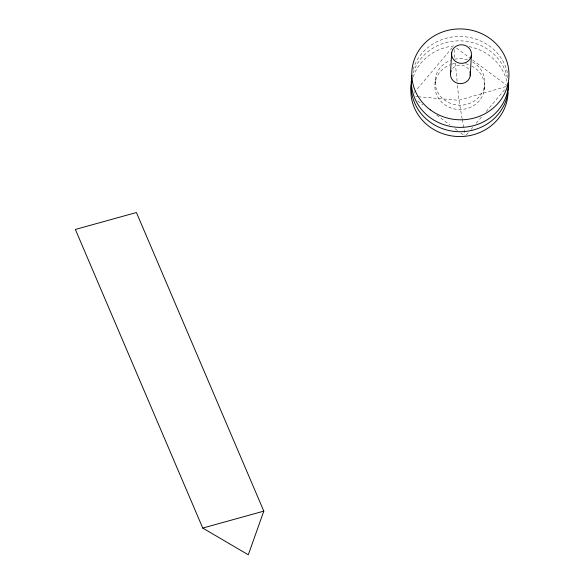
<?xml version="1.0" encoding="UTF-8"?>
<svg xmlns="http://www.w3.org/2000/svg" width="584" height="584" viewBox="0 0 584 584"><rect width="100%" height="100%" fill="white"/><g stroke="black" fill="none" stroke-linecap="round" stroke-linejoin="round"><path stroke-width="0.44" stroke-dasharray="2.92 2.19" d="M435.109 82.797L435.35 78.446M484.326 89.768L484.567 85.417M414.107 92.725L452.52 47.326M466.368 134.904L468.696 132.152M471.025 129.4L472.77 127.334M476.267 123.209L481.501 117.019M486.158 111.515L505.372 88.819M505.956 86.578L458.929 100.295L419.297 96.864M415.699 96.55L418.399 96.783M456.608 48.122L469.74 57.874M472.66 60.042L506.97 85.527M417.764 101.039L422.874 104.835M436.737 115.136L449.877 124.896M454.987 128.692L457.907 130.86M460.827 133.028L463.747 135.196M462.148 118.727L458.929 100.295L457.447 84.899M462.302 119.603L465.054 135.4M454.038 49.574L454.994 59.539M455.345 63.16L457.36 83.994M452.564 68.554A9.957 9.307 3.2 0 1 469.266 70.233M413.173 69.314A48.603 45.435 3.2 0 1 463.273 36.617A48.603 45.435 3.2 0 1 508.095 76.051M472.646 62.028A24.864 23.243 3.2 0 1 478.084 97.973A24.864 23.243 3.2 0 1 439.424 94.893A24.864 23.243 3.2 0 1 450.724 60.283M454.608 59.188A24.864 23.243 3.2 0 1 467.47 59.824M471.697 65.992A24.864 23.243 3.2 0 1 478.208 101.952A24.864 23.243 3.2 0 1 439.336 99.455A24.864 23.243 3.2 0 1 450.476 64.634M452.001 64.123A24.864 23.243 3.2 0 1 455.965 63.269M465.652 63.744A24.864 23.243 3.2 0 1 469.507 64.977M413.187 72.847A48.603 45.435 3.2 0 1 462.126 40.909A48.603 45.435 3.2 0 1 507.401 77.884M413.187 76.862A48.603 45.435 3.2 0 1 453.688 45.946M469.04 46.632A48.603 45.435 3.2 0 1 507.299 83.556"/><path stroke-width="0.88" d="M450.534 72.971L451.666 52.677M470.229 75.759L471.368 55.465A9.957 9.307 3.2 0 0 457.819 45.406A9.957 9.307 3.2 0 0 455.367 61.342A9.957 9.307 3.2 0 0 471.368 55.465M263.8 511.139L248.295 554.8L202.75 528.067L75.365 229.454L136.422 212.525L263.8 511.139L202.75 528.067M469.908 71.737A9.957 9.307 3.2 0 1 459.827 83.651A9.957 9.307 3.2 0 1 451.235 70.635M508.547 82.826A48.603 45.435 3.2 0 1 456.192 127.217A48.603 45.435 3.2 0 1 411.859 75.124M508.146 82.913A48.603 45.435 3.2 0 1 457.323 131.655A48.603 45.435 3.2 0 1 411.91 77.803M508.014 92.856A48.603 45.435 3.2 0 1 455.228 136.357A48.603 45.435 3.2 0 1 411.348 84.3M411.486 83.468A48.603 45.435 3.2 0 1 411.808 81.804M430.335 109.872A48.603 45.435 3.2 0 0 508.481 81.176A48.603 45.435 3.2 0 0 442.329 32.047A48.603 45.435 3.2 0 0 430.335 109.872"/></g></svg>
